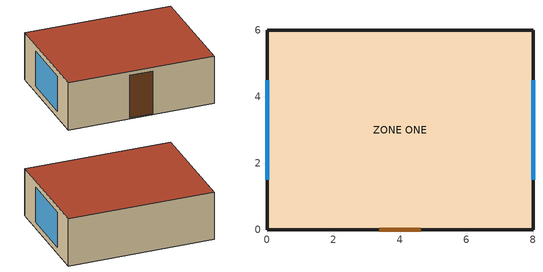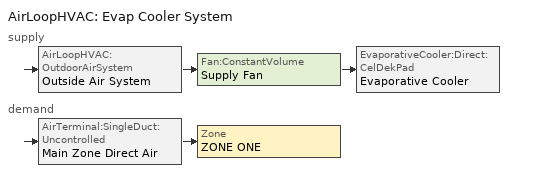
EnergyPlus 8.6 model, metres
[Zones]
ZONE ONE
 floor ground (LTFLOOR): 0,0 0,6 8,6 8,0 z0
 wall outside (LTWALL): 8,6 0,6 0,0 8,0 8,6 z0:2.7
 window (DOUBLE PANE WINDOW): 8,1.5 8,4.5 / 0,1.5 0,4.5 z0.35:2.35
 door (DOOR): 4.62,0 3.38,0 z0.05:2.5
 roof outside (LTROOF): 0,6 0,0 8,0 8,6 z2.7
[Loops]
AirLoopHVAC 'Evap Cooler System'
 supply: AirLoopHVAC:OutdoorAirSystem 'Outside Air System' > Fan:ConstantVolume 'Supply Fan' > EvaporativeCooler:Direct:CelDekPad 'Evaporative Cooler'
 demand: AirTerminal:SingleDuct:Uncontrolled 'Main Zone Direct Air' > Zone 'ZONE ONE'
[Building]
Exercise 1D: North Axis {deg}=0; Terrain=Country; Loads Convergence Tolerance Value=0.04; Temperature Convergence Tolerance Value {deltaC}=0.4; Solar Distribution=FullInteriorAndExterior; Minimum Number of Warmup Days=6
[Site:Location]
Pittsburgh Allegheny Co Ap_PA_USA Design_Conditions: Latitude {deg}=40.35; Longitude {deg}=-79.92; Time Zone {hr}=-5; Elevation {m}=380
[SizingPeriod:DesignDay] Day of Month=21; Dry-Bulb Temperature Range Modifier Type=DefaultMultipliers; Humidity Condition Type=Wetbulb; Barometric Pressure {Pa}=96842; Wind Direction {deg}=240; Rain Indicator=No; Snow Indicator=No; Daylight Saving Time Indicator=No
Name | Month | Day Type | Maximum Dry-Bulb Temperature {C} | Daily Dry-Bulb Temperature Range {deltaC} | Wetbulb or DewPoint at Maximum Dry-Bulb {C} | Wind Speed {m/s} | Solar Model Indicator | Sky Clearness | ASHRAE Clear Sky Optical Depth for Beam Irradiance (taub) | ASHRAE Clear Sky Optical Depth for Diffuse Irradiance (taud)
Pittsburgh Allegheny Co Ap Ann Htg 99.6% Condns DB | 1 | WinterDesignDay | -15.4 | 0 | -15.4 | 4.7 | ASHRAEClearSky | 0
Pittsburgh Allegheny Co Ap Ann Clg .4% Condns DB=>MWB | 7 | SummerDesignDay | 32.2 | 9.9 | 22.5 | 4.4 | ASHRAETau |  | 0.484 | 1.916
[Site:GroundTemperature:BuildingSurface]
20.03, 20.03, 20.13, 20.3, 20.43, 20.52, 20.62, 20.77, 20.78, 20.55, 20.44, 20.2
[Construction]
DOOR: WOOD SIDING-1
DOUBLE PANE WINDOW: CLEAR 6MM, AIR 3MM, CLEAR 6MM
LTWALL: WOOD SIDING-1, FIBERGLASS QUILT-1, PLASTERBOARD-1
LTFLOOR: HF-C5
LTROOF: ROOF DECK, FIBERGLASS QUILT-2, PLASTERBOARD-2
[WindowMaterial:Glazing]
CLEAR 6MM: Optical Data Type=SpectralAverage; Thickness {m}=0.006; Solar Transmittance at Normal Incidence=0.775; Front Side Solar Reflectance at Normal Incidence=0.071; Back Side Solar Reflectance at Normal Incidence=0.071; Visible Transmittance at Normal Incidence=0.881; Front Side Visible Reflectance at Normal Incidence=0.08; Back Side Visible Reflectance at Normal Incidence=0.08; Infrared Transmittance at Normal Incidence=0; Front Side Infrared Hemispherical Emissivity=0.84; Back Side Infrared Hemispherical Emissivity=0.84; Conductivity {W/m-K}=0.9
[WindowMaterial:Gas]
AIR 3MM: Gas Type=Air; Thickness {m}=0.0032
[Material] Thermal Absorptance=0.9
Name | Roughness | Thickness {m} | Conductivity {W/m-K} | Density {kg/m3} | Specific Heat {J/kg-K} | Solar Absorptance | Visible Absorptance
PLASTERBOARD-1 | MediumSmooth | 0.012 | 0.16 | 950 | 840 | 0.6 | 0.6
FIBERGLASS QUILT-1 | Rough | 0.066 | 0.04 | 12 | 840 | 0.6 | 0.6
WOOD SIDING-1 | Rough | 0.009 | 0.14 | 530 | 900 | 0.6 | 0.6
PLASTERBOARD-2 | Rough | 0.01 | 0.16 | 950 | 840 | 0.6 | 0.6
FIBERGLASS QUILT-2 | Rough | 0.1118 | 0.04 | 12 | 840 | 0.6 | 0.6
ROOF DECK | Rough | 0.019 | 0.14 | 530 | 900 | 0.6 | 0.6
HF-C5 | MediumRough | 0.1015 | 1.7296 | 2243 | 837 | 0.65 | 0.65
[ZoneInfiltration:DesignFlowRate]
Main Zone Infiltration: Zone or ZoneList=ZONE ONE; Schedule=System Availability Schedule; Design Flow Rate Calculation Method=Flow/Zone; Design Flow Rate {m3/s}=0.02; Constant Term Coefficient=1; Temperature Term Coefficient=0; Velocity Term Coefficient=0; Velocity Squared Term Coefficient=0
[AirLoopHVAC]
Evap Cooler System: Design Supply Air Flow Rate {m3/s}=2
[AvailabilityManager:LowTemperatureTurnOff]
Low Temperature Turn Off Availability Manager: Temperature {C}=23
[AvailabilityManager:HighTemperatureTurnOn]
High Temperature Turn On Availability Manager: Temperature {C}=27
[Controller:OutdoorAir]
Outside Air Controller: Minimum Outdoor Air Flow Rate {m3/s}=2; Maximum Outdoor Air Flow Rate {m3/s}=2; Economizer Control Type=NoEconomizer; Economizer Control Action Type=ModulateFlow; Economizer Maximum Limit Dry-Bulb Temperature {C}=19; Economizer Minimum Limit Dry-Bulb Temperature {C}=4; Lockout Type=NoLockout; Minimum Limit Type=FixedMinimum
[Fan:ConstantVolume]
Supply Fan: Availability Schedule=Fan Availability Schedule; Fan Total Efficiency=0.7; Pressure Rise {Pa}=600; Maximum Flow Rate {m3/s}=2; Motor Efficiency=0.9; Motor In Airstream Fraction=1
[EvaporativeCooler:Direct:CelDekPad]
Evaporative Cooler: Availability Schedule=System Availability Schedule; Direct Pad Area {m2}=0.6; Direct Pad Depth {m}=0.2; Recirculating Water Pump Power Consumption {W}=225; Control Type=CONSTANT
[Zone equipment]
ZONE ONE: Main Zone Direct Air, Main Zone Baseboard
ZONE ONE Equipment: ZONE ONE Purchased Air
[AirTerminal:SingleDuct:Uncontrolled]
Main Zone Direct Air: Availability Schedule=System Availability Schedule; Maximum Air Flow Rate {m3/s}=1.5
[ZoneHVAC:Baseboard:Convective:Electric]
Main Zone Baseboard: Availability Schedule=System Availability Schedule; Heating Design Capacity Method=HeatingDesignCapacity; Heating Design Capacity {W}=8000; Efficiency=0.97
[ExternalInterface:Schedule]
Name | Initial Value
Space1-HtgSetP-RL | 21
Space1-ClgSetP-RL | 25
[ThermostatSetpoint:DualSetpoint]
Space1-DualSetP-RL: Heating Setpoint Temperature Schedule=Space1-HtgSetP-RL; Cooling Setpoint Temperature Schedule=Space1-ClgSetP-RL
[Lights]
ZONE ONE Lights: Zone or ZoneList=ZONE ONE; Schedule=Office Lighting; Design Level Calculation Method=LightingLevel; Lighting Level {W}=1000; Return Air Fraction=0; Fraction Radiant=0.72; Fraction Visible=0.18; Fraction Replaceable=1; Return Air Fraction Calculated from Plenum Temperature=No
[Zone]
ZONE ONE: 0, 0, 0, 1, 1, 2.7, 129.6
[ZoneHVAC:IdealLoadsAirSystem]
ZONE ONE Purchased Air: Maximum Heating Supply Air Temperature {C}=50; Minimum Cooling Supply Air Temperature {C}=13; Maximum Heating Supply Air Humidity Ratio {kgWater/kgDryAir}=0.015; Minimum Cooling Supply Air Humidity Ratio {kgWater/kgDryAir}=0.01; Heating Limit=NoLimit; Cooling Limit=NoLimit; Dehumidification Control Type=ConstantSupplyHumidityRatio; Humidification Control Type=ConstantSupplyHumidityRatio
[ZoneControl:Thermostat]
ZONE ONE Thermostat: Zone or ZoneList=ZONE ONE; Control Type Schedule=ALWAYS 4; Control 1=Space1-DualSetP-RL
[Schedule:Compact]
System Availability Schedule: THROUGH: 12/31, FOR: AllDays, UNTIL: 24:00, 1
Fan Availability Schedule: THROUGH: 12/31, FOR: AllDays, UNTIL: 12:00, 1, UNTIL: 24:00, 0
Office Lighting: Through: 12/31, For: Weekdays SummerDesignDay, Until: 05:00, 0.05, Until: 07:00, 0.1, Until: 08:00, 0.3, Until: 17:00, 0.9, Until: 18:00, 0.5, Until: 20:00, 0.3, Until: 22:00, 0.2, Until: 23:00, 0.1, Until: 24:00, 0.05, For: Saturday WinterDesignDay, Until: 06:00, 0.05, Until: 08:00, 0.1, Until: 12:00, 0.3, Until: 17:00, 0.15, Until: 24:00, 0.05, For: Sunday Holidays AllOtherDays, Until: 24:00, 0.05
ALWAYS 4: Through: 12/31, For: AllDays, Until: 24:00, 4
